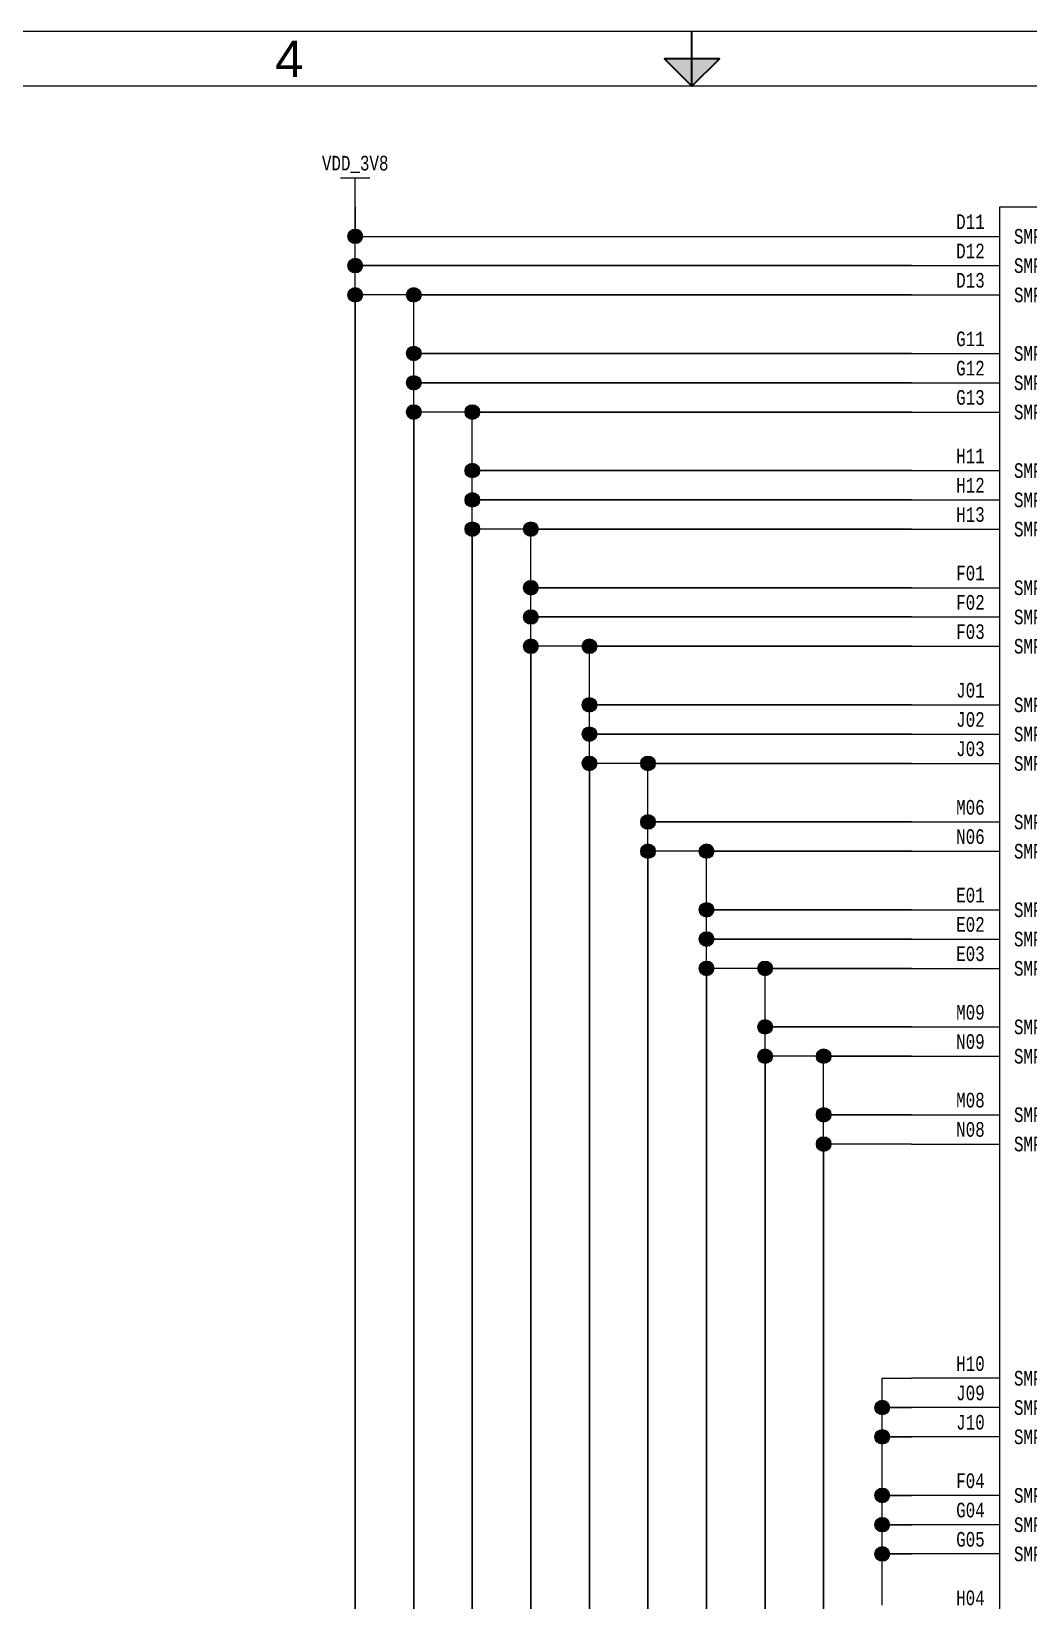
# Paper-space layout '12' of a CAD drawing. Header units: inches. Extents: x 0.2 to 16.8, y 0.2 to 10.8.
# Drawn here: x 6.24 to 9.65, y 5.39 to 10.75 of the extents above; entities that cross this region are included whole.
import ezdxf
from ezdxf.enums import TextEntityAlignment as Align

# ---------------------------------------------------------------- set-up
doc = ezdxf.new("R2010")
doc.units = ezdxf.units.IN
doc.header["$MEASUREMENT"] = 0
for name, color, linetype in [('BORDER', 13, 'Continuous'), ('COMPONENT', 14, 'Continuous'), ('SIGNAL', 84, 'Continuous'), ('TEXT', 252, 'Continuous')]:
    doc.layers.add(name, color=color, linetype=linetype)
doc.styles.add('Monotxt_75', font='monotxt.shx', dxfattribs={"width": 0.75})
doc.styles.get("Standard").update_dxf_attribs({"font": 'arial.ttf'})

# ---------------------------------------------------------------- blocks, each defined once
blk = doc.blocks.new('ANSI B Frame')
at = {"layer": 'BORDER', "lineweight": 35}
h = blk.add_hatch(color=256, dxfattribs=at)
h.dxf.hatch_style = 1
h.paths.add_polyline_path([(8.59375, 10.65625), (8.5, 10.65625), (8.5, 10.5625)])
h.paths.add_polyline_path([(8.5, 10.5625), (8.5, 10.65625), (8.40625, 10.65625)])
at = {"layer": 'BORDER'}
for points in [[(0.25, 0.25), (16.75, 0.25), (16.75, 10.75), (0.25, 10.75)], [(0.4375, 0.4375), (16.5625, 0.4375), (16.5625, 10.5625), (0.4375, 10.5625)]]:
    blk.add_lwpolyline(points, close=True, dxfattribs=at)
at = {"layer": 'BORDER', "lineweight": 35}
blk.add_lwpolyline([(8.5, 10.5625), (8.5, 10.75)], dxfattribs=at)
blk.add_lwpolyline([(8.5, 10.5625), (8.59375, 10.65625), (8.40625, 10.65625)], close=True, dxfattribs=at)
at = {"layer": 'BORDER', "flags": 8}
for tag, p in [('ZN6', (1.625, 10.65787)), ('ZN5', (4.375, 10.66009)), ('ZN4', (7.125, 10.65625)), ('ZN3', (9.875, 10.65796)), ('ZN2', (12.625, 10.65574)), ('ZN1', (15.375, 10.65574)), ('ZN6', (1.625, 0.34375)), ('ZN5', (4.375, 0.34375)), ('ZN4', (7.125, 0.34375)), ('ZN3', (9.875, 0.34375)), ('ZN2', (12.625, 0.34375)), ('ZN1', (15.375, 0.34375))]:
    blk.add_attdef(tag, text='', height=0.125, dxfattribs=at).set_placement(p, align=Align.MIDDLE_CENTER)
at = {"layer": 'TEXT', "style": 'Monotxt_75', "width": 0.75, "flags": 8}
for tag, height, p in [('DESRP', 0.0625, (13.625, 1)), ('DWG_NO', 0.1875, (13.9625, 0.7125))]:
    blk.add_attdef(tag, text='', height=height, dxfattribs=at).set_placement(p, align=Align.MIDDLE_LEFT)
for tag, height, p in [('SHTSZ', 0.1875, (13.7375, 0.7125)), ('REV', 0.1875, (16.4125, 0.7125)), ('SCALE', 0.0625, (14.15625, 0.5)), ('REVDATE', 0.0625, (15.11875, 0.5)), ('CURRSHT', 0.0625, (16.0625, 0.5)), ('LASTSHT', 0.0625, (16.4375, 0.5))]:
    blk.add_attdef(tag, text='', height=height, dxfattribs=at).set_placement(p, align=Align.MIDDLE_CENTER)
blk = doc.blocks.new('SUPPLY_BUS')
for points in [[(0, 0), (0.05, 0)], [(0.05, 0.025), (0.05, -0.025)]]:
    blk.add_lwpolyline(points)
blk = doc.blocks.new('CONNECT')
blk.add_hatch(color=256).paths.add_polyline_path([(0.0125, 0, 1), (-0.0125, 0, 1)])
blk.add_circle((0, 0), 0.0125)
blk = doc.blocks.new('TPS659037x_B')
blk.add_lwpolyline([(-0.9, 3.2), (-0.9, -3.2), (0.9, -3.2), (0.9, 3.2)], close=True)
for points in [[(-1.2, 3.1), (-0.9, 3.1)], [(-1.2, 3), (-0.9, 3)], [(-1.2, 2.9), (-0.9, 2.9)], [(-1.2, 2.7), (-0.9, 2.7)], [(-1.2, 2.6), (-0.9, 2.6)], [(-1.2, 2.5), (-0.9, 2.5)], [(-1.2, 2.3), (-0.9, 2.3)], [(-1.2, 2.2), (-0.9, 2.2)], [(-1.2, 2.1), (-0.9, 2.1)], [(-1.2, 1.9), (-0.9, 1.9)], [(-1.2, 1.8), (-0.9, 1.8)], [(-1.2, 1.7), (-0.9, 1.7)], [(-1.2, 1.5), (-0.9, 1.5)], [(-1.2, 1.4), (-0.9, 1.4)], [(-1.2, 1.3), (-0.9, 1.3)], [(-1.2, 1.1), (-0.9, 1.1)], [(-1.2, 1), (-0.9, 1)], [(-1.2, 0.8), (-0.9, 0.8)], [(-1.2, 0.7), (-0.9, 0.7)], [(-1.2, 0.6), (-0.9, 0.6)], [(-1.2, 0.4), (-0.9, 0.4)], [(-1.2, 0.3), (-0.9, 0.3)], [(-1.2, 0.1), (-0.9, 0.1)], [(-1.2, 0), (-0.9, 0)], [(-0.9, -0.8), (-1.2, -0.8)], [(-0.9, -0.9), (-1.2, -0.9)], [(-0.9, -1), (-1.2, -1)], [(-0.9, -1.2), (-1.2, -1.2)], [(-0.9, -1.3), (-1.2, -1.3)], [(-0.9, -1.4), (-1.2, -1.4)]]:
    blk.add_lwpolyline(points)
at = {"layer": 'TEXT', "style": 'Monotxt_75', "width": 0.75}
for s, p in [('SMPS1_IN', (-0.85, 3.1)), ('SMPS1_IN', (-0.85, 3)), ('SMPS1_IN', (-0.85, 2.9)), ('SMPS2_IN', (-0.85, 2.7)), ('SMPS2_IN', (-0.85, 2.6)), ('SMPS2_IN', (-0.85, 2.5)), ('SMPS3_IN', (-0.85, 2.3)), ('SMPS3_IN', (-0.85, 2.2)), ('SMPS3_IN', (-0.85, 2.1)), ('SMPS4_IN', (-0.85, 1.9)), ('SMPS4_IN', (-0.85, 1.8)), ('SMPS4_IN', (-0.85, 1.7)), ('SMPS5_IN', (-0.85, 1.5)), ('SMPS5_IN', (-0.85, 1.4)), ('SMPS5_IN', (-0.85, 1.3)), ('SMPS6_IN', (-0.85, 1.1)), ('SMPS6_IN', (-0.85, 1)), ('SMPS7_IN', (-0.85, 0.8)), ('SMPS7_IN', (-0.85, 0.7)), ('SMPS7_IN', (-0.85, 0.6)), ('SMPS8_IN', (-0.85, 0.4)), ('SMPS8_IN', (-0.85, 0.3)), ('SMPS9_IN', (-0.85, 0.1)), ('SMPS9_IN', (-0.85, 0)), ('SMPS3_GND', (-0.85, -0.8)), ('SMPS3_GND', (-0.85, -0.9)), ('SMPS3_GND', (-0.85, -1)), ('SMPS4_GND', (-0.85, -1.2)), ('SMPS4_GND', (-0.85, -1.3)), ('SMPS4_GND', (-0.85, -1.4))]:
    blk.add_text(s, height=0.05, dxfattribs=at).set_placement(p, align=Align.MIDDLE_LEFT)
for s, p in [('H10', (-0.95, -0.775)), ('J09', (-0.95, -0.875)), ('J10', (-0.95, -0.975)), ('F04', (-0.95, -1.175)), ('G04', (-0.95, -1.275)), ('G05', (-0.95, -1.375)), ('H04', (-0.95, -1.575))]:
    blk.add_text(s, height=0.05, dxfattribs=at).set_placement(p, align=Align.RIGHT)
at = {"layer": 'TEXT', "char_height": 0.05, "attachment_point": 3, "line_spacing_factor": 1.2, "style": 'Monotxt_75'}
for s, insert, width in [('D11\\PD12\\PD13', (-0.95, 3.175), 0.4), ('G11\\PG12\\PG13', (-0.95, 2.775), 0.4), ('H11\\PH12\\PH13', (-0.95, 2.375), 0.4), ('F01\\PF02\\PF03', (-0.95, 1.975), 0.4), ('J01\\PJ02\\PJ03', (-0.95, 1.575), 0.4), ('M06\\PN06', (-0.95, 1.175), 0.25), ('E01\\PE02\\PE03', (-0.95, 0.875), 0.4), ('M09\\PN09', (-0.95, 0.475), 0.25), ('M08\\PN08', (-0.95, 0.175), 0.25)]:
    blk.add_mtext(s, dxfattribs=dict(at, insert=insert, width=width))
at = {"layer": 'TEXT', "style": 'Monotxt_75', "width": 0.75, "flags": 8}
blk.add_attdef('REFNO', text='', height=0.05, dxfattribs=at).set_placement((0.8125, 3.25), align=Align.RIGHT)

psp = doc.layouts.new('12')

# ---------------------------------------------------------------- linework, layer by layer
at = {"layer": 'SIGNAL'}
for points in [[(9.25, 6.95), (8.95, 6.95), (8.95, 4.15), (8.95, 7.05), (9.25, 7.05), (8.975, 7.05), (8.95, 7.075), (8.95, 7.25), (9.25, 7.25), (8.75, 7.25), (8.75, 4.15), (8.75, 7.35), (9.25, 7.35), (8.775, 7.35), (8.75, 7.375), (8.75, 7.55), (9.25, 7.55), (8.55, 7.55), (8.55, 4.15), (8.55, 7.65), (9.25, 7.65), (8.575, 7.65), (8.55, 7.675), (8.55, 7.75), (9.25, 7.75), (8.575, 7.75), (8.55, 7.775), (8.55, 7.95), (9.25, 7.95), (8.35, 7.95), (8.35, 4.15), (8.35, 8.05), (9.25, 8.05), (8.375, 8.05), (8.35, 8.075), (8.35, 8.25), (9.25, 8.25), (8.15, 8.25), (8.15, 4.15), (8.15, 8.35), (9.25, 8.35), (8.175, 8.35), (8.15, 8.375), (8.15, 8.45), (9.25, 8.45), (8.175, 8.45), (8.15, 8.475), (8.15, 8.65), (9.25, 8.65), (7.95, 8.65), (7.95, 4.15), (7.95, 8.75), (9.25, 8.75), (7.975, 8.75), (7.95, 8.775), (7.95, 8.85), (9.25, 8.85), (7.975, 8.85), (7.95, 8.875), (7.95, 9.05), (9.25, 9.05), (7.75, 9.05), (7.75, 4.15), (7.75, 9.15), (9.25, 9.15), (7.775, 9.15), (7.75, 9.175), (7.75, 9.25), (9.25, 9.25), (7.775, 9.25), (7.75, 9.275), (7.75, 9.45), (9.25, 9.45), (7.55, 9.45), (7.55, 4.15), (7.55, 9.55), (9.25, 9.55), (7.575, 9.55), (7.55, 9.575), (7.55, 9.65), (9.25, 9.65), (7.575, 9.65), (7.55, 9.675), (7.55, 9.85), (9.25, 9.85), (7.35, 9.85), (7.35, 4.15), (7.35, 9.95), (9.25, 9.95), (7.375, 9.95), (7.35, 9.975), (7.35, 10.15), (7.35, 10.05), (9.25, 10.05)], [(9.15, 5.375), (9.15, 5.55), (9.25, 5.55), (9.175, 5.55), (9.15, 5.575), (9.15, 5.65), (9.25, 5.65), (9.175, 5.65), (9.15, 5.675), (9.15, 5.75), (9.25, 5.75), (9.175, 5.75), (9.15, 5.775), (9.15, 5.95), (9.25, 5.95), (9.175, 5.95), (9.15, 5.975), (9.15, 6.05), (9.25, 6.05), (9.175, 6.05), (9.15, 6.075), (9.15, 6.15), (9.25, 6.15)]]:
    psp.add_lwpolyline(points, dxfattribs=at)

# ---------------------------------------------------------------- block references
ref = psp.add_blockref('ANSI B Frame', (0, 0))
ref.add_attrib('ZN4', '4', dxfattribs={"layer": 'BORDER', "height": 0.125}).set_placement((7.125, 10.6562), align=Align.MIDDLE_CENTER)
at = {"layer": 'COMPONENT', "xscale": 2, "yscale": 2, "zscale": 2, "rotation": 90}
psp.add_blockref('SUPPLY_BUS', (7.35, 10.15), dxfattribs=at)
at = {"layer": 'COMPONENT'}
psp.add_blockref('TPS659037x_B', (10.45, 6.95), dxfattribs=at)
at = {"layer": 'SIGNAL', "xscale": 2, "yscale": 2, "zscale": 2}
for p in [(7.35, 10.05), (7.35, 9.95), (7.35, 9.85), (7.55, 9.85), (7.55, 9.65), (7.55, 9.55), (7.55, 9.45), (7.75, 9.45), (7.75, 9.25), (7.75, 9.15), (7.75, 9.05), (7.95, 9.05), (7.95, 8.85), (7.95, 8.75), (7.95, 8.65), (8.15, 8.65), (8.15, 8.45), (8.15, 8.35), (8.15, 8.25), (8.35, 8.25), (8.35, 8.05), (8.35, 7.95), (8.55, 7.95), (8.55, 7.75), (8.55, 7.65), (8.55, 7.55), (8.75, 7.55), (8.75, 7.35), (8.75, 7.25), (8.95, 7.25), (8.95, 7.05), (8.95, 6.95), (9.15, 6.05), (9.15, 5.95), (9.15, 5.75), (9.15, 5.65), (9.15, 5.55)]:
    psp.add_blockref('CONNECT', p, dxfattribs=at)

# ---------------------------------------------------------------- texts
at = {"layer": 'TEXT', "style": 'Monotxt_75', "width": 0.75}
psp.add_text('VDD_3V8', height=0.05, dxfattribs=at).set_placement((7.35, 10.275), align=Align.CENTER)

doc.saveas('drawing.dxf')
